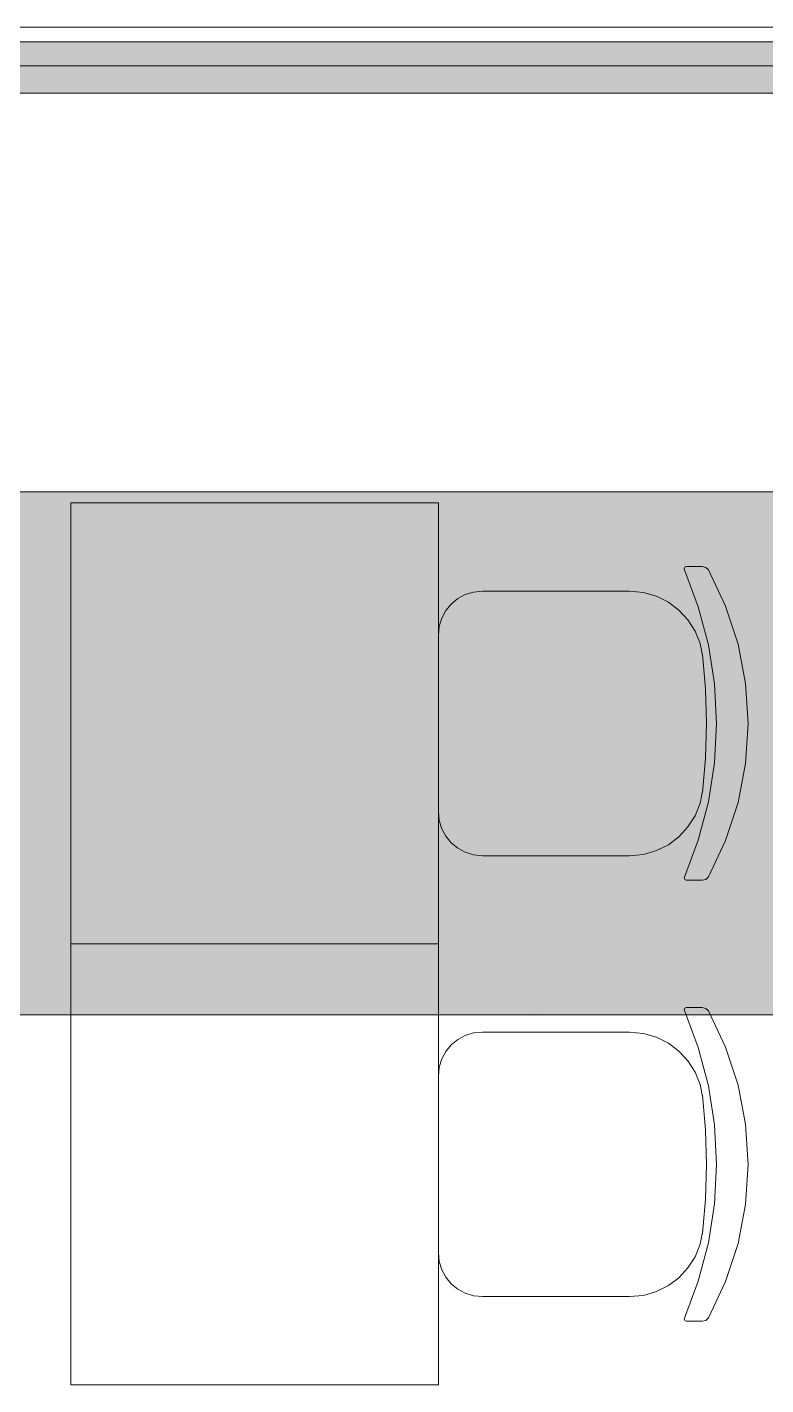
# Model space of a CAD drawing. Header units: millimetres. Extents: x 0 to 1189, y 0 to 841.
# Drawn here: x 518.18 to 528.23, y 352.92 to 371.4 of the extents above; entities that cross this region are included whole.
import ezdxf

# ---------------------------------------------------------------- set-up
doc = ezdxf.new("R2010")
doc.units = ezdxf.units.MM

msp = doc.modelspace()

# ---------------------------------------------------------------- hatches: boundary and pattern name
at = {"true_color": 0xf1d696}
h = msp.add_hatch(color=41, dxfattribs=at)
h.dxf.hatch_style = 2
h.paths.add_polyline_path([(465.358711, 370.498337), (465.358711, 371.198338), (542.546829, 371.198338), (542.546829, 370.498337)])
at = {"true_color": 0xffffff}
h = msp.add_hatch(color=7, dxfattribs=at)
h.dxf.hatch_style = 2
h.paths.add_polyline_path([(504.24177, 365.075328), (535.785819, 365.075328), (535.785819, 357.957318), (504.24177, 357.957318)])
at = {"true_color": 0x0077b0}
h = msp.add_hatch(color=144, dxfattribs=at)
h.paths.add_polyline_path([(519.336212, 361.797379), (519.458719, 361.871104), (519.570478, 361.896047), (519.631663, 361.914374), (519.686234, 361.966602), (519.726817, 362.033024), (519.739701, 362.099445), (519.724888, 362.17758), (519.680721, 362.243312), (519.614989, 362.2861), (519.536854, 362.299536), (519.458306, 362.285067), (519.392987, 362.243312), (519.35075, 362.17758), (519.336212, 362.099445)])
h.paths.add_polyline_path([(519.83892, 361.856359), (519.963908, 361.78036), (520.061611, 361.670048), (520.122452, 361.537343), (520.143191, 361.393889), (520.143191, 360.987093), (520.133726, 360.886659), (520.105502, 360.793409), (520.058778, 360.708117), (519.993812, 360.631559), (519.917253, 360.567023), (519.831961, 360.521247), (519.738711, 360.49397), (519.638278, 360.484935), (519.536639, 360.49397), (519.443217, 360.521247), (519.357752, 360.567023), (519.279988, 360.631559), (519.215453, 360.70928), (519.169676, 360.794443), (519.142399, 360.887047), (519.133365, 360.987093), (519.133365, 362.099445), (519.162855, 362.255921), (519.251876, 362.387179), (519.381549, 362.473582), (519.536854, 362.502935), (519.69333, 362.473238), (519.824589, 362.384423), (519.910992, 362.255577), (519.940344, 362.099445), (519.91485, 361.961986)])
h.paths.add_polyline_path([(519.940344, 360.989849), (519.940344, 361.393889), (519.918846, 361.509369), (519.852701, 361.608312), (519.755204, 361.673976), (519.638278, 361.695404), (519.521351, 361.673976), (519.423855, 361.608312), (519.357709, 361.509369), (519.336212, 361.393889), (519.336212, 360.989849), (519.357709, 360.872302), (519.423855, 360.775426), (519.521351, 360.708384), (519.638278, 360.685578), (519.755204, 360.708384), (519.852701, 360.775426), (519.918846, 360.873335)])
h = msp.add_hatch(color=144, dxfattribs=at)
h.paths.add_polyline_path([(521.052679, 361.695404), (520.935753, 361.673976), (520.838256, 361.608312), (520.772111, 361.510403), (520.750613, 361.393889), (520.750613, 361.291915), (521.354745, 361.291915), (521.354745, 361.393889), (521.333248, 361.510403), (521.267102, 361.608312), (521.169606, 361.673976)])
h.paths.add_polyline_path([(520.750613, 361.089067), (520.750613, 360.888425), (520.765496, 360.811324), (520.810144, 360.744558), (520.875119, 360.700185), (520.951256, 360.685578), (521.456169, 360.685578), (521.532305, 360.660015), (521.557592, 360.583603), (521.532305, 360.508844), (521.456169, 360.484935), (520.951256, 360.484935), (520.794917, 360.513254), (520.666277, 360.600691), (520.577256, 360.730709), (520.547766, 360.888425), (520.547766, 361.391133), (520.556801, 361.492772), (520.584077, 361.586195), (520.629854, 361.671659), (520.694389, 361.749423), (520.772154, 361.813959), (520.857618, 361.859735), (520.95104, 361.887012), (521.052679, 361.896047), (521.24774, 361.86008), (521.410969, 361.752179), (521.475504, 361.674415), (521.521281, 361.588951), (521.548558, 361.495528), (521.557592, 361.393889), (521.557592, 361.089067)])
h = msp.add_hatch(color=144, dxfattribs=at)
h.paths.add_polyline_path([(521.962167, 361.797379), (521.987454, 361.871104), (522.063591, 361.896047), (522.568504, 361.896047), (522.724843, 361.866694), (522.853482, 361.780291), (522.942504, 361.64924), (522.971994, 361.492557), (522.971994, 360.888425), (522.942504, 360.731742), (522.853482, 360.600691), (522.724843, 360.513254), (522.568504, 360.484935), (522.165015, 360.484935), (522.165015, 359.976715), (522.139728, 359.903197), (522.063591, 359.878047), (521.987454, 359.903197), (521.962167, 359.976715)])
h.paths.add_polyline_path([(522.165015, 361.692648), (522.165015, 360.685578), (522.568504, 360.685578), (522.645674, 360.700185), (522.709615, 360.744558), (522.754264, 360.81029), (522.769146, 360.888425), (522.769146, 361.492557), (522.754608, 361.570692), (522.712371, 361.636424), (522.647052, 361.679419), (522.568504, 361.692648)])
h = msp.add_hatch(color=144, dxfattribs=at)
h.dxf.hatch_style = 2
h.paths.add_polyline_path([(524.002749, 361.190491), (524.369859, 360.640378), (524.386395, 360.583603), (524.361108, 360.508844), (524.284971, 360.484935), (524.236396, 360.495615), (524.200635, 360.527379), (523.881482, 361.006936), (523.562328, 360.527379), (523.526568, 360.495615), (523.477992, 360.484935), (523.407437, 360.513047), (523.376569, 360.583603), (523.393105, 360.640378), (523.760214, 361.190491), (523.393105, 361.737848), (523.376569, 361.797379), (523.401856, 361.871104), (523.477992, 361.896047), (523.526568, 361.885367), (523.562328, 361.853603), (523.881482, 361.374046), (524.200635, 361.853603), (524.236396, 361.885367), (524.284971, 361.896047), (524.361108, 361.872138), (524.386395, 361.797379), (524.369859, 361.737848)])
h = msp.add_hatch(color=144, dxfattribs=at)
h.paths.add_polyline_path([(525.597949, 361.692648), (525.19446, 361.692648), (525.115911, 361.678385), (525.050592, 361.636424), (525.008355, 361.570692), (524.993817, 361.492557), (524.993817, 360.888425), (525.0087, 360.811324), (525.053348, 360.744558), (525.118323, 360.700185), (525.19446, 360.685578), (525.397307, 360.685578), (525.474477, 360.700185), (525.538418, 360.744558), (525.583066, 360.81029), (525.597949, 360.888425)])
h.paths.add_polyline_path([(526.001439, 360.583603), (525.976496, 360.508844), (525.902771, 360.484935), (525.773167, 360.510567), (525.671261, 360.589115), (525.546066, 360.510567), (525.397307, 360.484935), (525.19446, 360.484935), (525.038121, 360.513254), (524.909481, 360.600691), (524.82046, 360.730709), (524.79097, 360.888425), (524.79097, 361.492557), (524.82046, 361.64924), (524.909481, 361.780291), (525.038121, 361.866694), (525.19446, 361.896047), (525.699373, 361.896047), (525.775509, 361.871104), (525.800796, 361.797379), (525.800796, 360.787001), (525.826359, 360.710865), (525.902771, 360.685578), (525.976496, 360.660015)])
h = msp.add_hatch(color=144, dxfattribs=at)
h.dxf.hatch_style = 2
h.paths.add_polyline_path([(527.097411, 360.583603), (527.097411, 361.797379), (527.122698, 361.871104), (527.198834, 361.896047), (527.703748, 361.896047), (527.858019, 361.866694), (527.988726, 361.780291), (528.077747, 361.64924), (528.107237, 361.492557), (528.107237, 360.583603), (528.08195, 360.508844), (528.005814, 360.484935), (527.929677, 360.508844), (527.90439, 360.583603), (527.90439, 361.492557), (527.889852, 361.570692), (527.847615, 361.636424), (527.782296, 361.679419), (527.703748, 361.692648), (527.300258, 361.692648), (527.300258, 360.583603), (527.274971, 360.508844), (527.198834, 360.484935), (527.122698, 360.508844)])
h = msp.add_hatch(color=144, dxfattribs=at)
h.paths.add_polyline_path([(522.541481, 359.384485), (522.633327, 359.439606), (522.717319, 359.458348), (522.762863, 359.472197), (522.80386, 359.511264), (522.834314, 359.560874), (522.844098, 359.610483), (522.833005, 359.669463), (522.800001, 359.718521), (522.750736, 359.750905), (522.691963, 359.760965), (522.63319, 359.750078), (522.583925, 359.718521), (522.552368, 359.669463), (522.541481, 359.610483)])
h.paths.add_polyline_path([(522.918512, 359.428582), (523.01215, 359.371462), (523.085531, 359.289124), (523.131213, 359.189355), (523.146716, 359.081316), (523.146716, 358.777045), (523.118466, 358.631456), (523.034819, 358.510257), (522.913207, 358.427231), (522.768031, 358.400014), (522.621752, 358.427231), (522.499038, 358.510257), (522.416493, 358.632283), (522.389346, 358.777045), (522.389346, 359.610483), (522.411394, 359.728236), (522.478091, 359.826559), (522.575312, 359.891603), (522.691963, 359.913651), (522.809234, 359.891327), (522.907488, 359.824355), (522.972532, 359.727961), (522.99458, 359.610483), (522.975563, 359.50775)])
h.paths.add_polyline_path([(522.99458, 358.778699), (522.99458, 359.081316), (522.978319, 359.168408), (522.928986, 359.242271), (522.855536, 359.291812), (522.768031, 359.307866), (522.680525, 359.291812), (522.607076, 359.242271), (522.557742, 359.168408), (522.541481, 359.081316), (522.541481, 358.778699), (522.557742, 358.690436), (522.607076, 358.618295), (522.680525, 358.567653), (522.768031, 358.550496), (522.855536, 358.567653), (522.928986, 358.618295), (522.978319, 358.691263)])
h = msp.add_hatch(color=144, dxfattribs=at)
h.paths.add_polyline_path([(518.764178, 359.307866), (518.676672, 359.291812), (518.603223, 359.242271), (518.553889, 359.169235), (518.537628, 359.081316), (518.537628, 359.005249), (518.990727, 359.005249), (518.990727, 359.081316), (518.974466, 359.169235), (518.925132, 359.242271), (518.851683, 359.291812)])
h.paths.add_polyline_path([(518.537628, 358.853113), (518.537628, 358.702631), (518.54879, 358.644685), (518.582277, 358.594593), (518.631266, 358.561589), (518.68811, 358.550496), (519.066795, 358.550496), (519.123846, 358.53141), (519.142863, 358.473877), (519.123846, 358.417929), (519.066795, 358.400014), (518.68811, 358.400014), (518.570839, 358.421167), (518.474238, 358.486555), (518.407541, 358.584465), (518.385493, 358.702631), (518.385493, 359.079663), (518.41264, 359.225873), (518.495185, 359.348105), (518.617899, 359.431131), (518.764178, 359.458348), (518.910456, 359.431407), (519.033171, 359.350309), (519.115715, 359.227802), (519.142863, 359.081316), (519.142863, 358.853113)])
h = msp.add_hatch(color=144, dxfattribs=at)
h.dxf.hatch_style = 2
h.paths.add_polyline_path([(519.901072, 358.777045), (519.598454, 359.166203), (519.598454, 358.473877), (519.579437, 358.417929), (519.522387, 358.400014), (519.465336, 358.417929), (519.446319, 358.473877), (519.446319, 359.384485), (519.465336, 359.439606), (519.522387, 359.458348), (519.560421, 359.446979), (519.598454, 359.412045), (519.901072, 359.022336), (520.203689, 359.412045), (520.241998, 359.446979), (520.280308, 359.458348), (520.335429, 359.439606), (520.354171, 359.384485), (520.354171, 358.473877), (520.335429, 358.417929), (520.280308, 358.400014), (520.222775, 358.417929), (520.203689, 358.473877), (520.203689, 359.166203)])
h = msp.add_hatch(color=144, dxfattribs=at)
h.paths.add_polyline_path([(521.262733, 358.702631), (521.240684, 358.585291), (521.175641, 358.486555), (521.077387, 358.421167), (520.960116, 358.400014), (520.733566, 358.400014), (520.676515, 358.417929), (520.657498, 358.473877), (520.657498, 359.384485), (520.676515, 359.439606), (520.733566, 359.458348), (520.790617, 359.439606), (520.809634, 359.384485), (520.809634, 359.005249), (520.960116, 359.005249), (521.077387, 358.983269), (521.175641, 358.918708), (521.240684, 358.820178)])
h.paths.add_polyline_path([(521.112251, 358.702631), (521.101158, 358.761405), (521.068154, 358.81067), (521.018889, 358.842227), (520.960116, 358.853113), (520.809634, 358.853113), (520.809634, 358.550496), (520.960116, 358.550496), (521.018889, 358.561589), (521.068154, 358.594593), (521.101158, 358.643858)])
h.paths.add_polyline_path([(521.414868, 359.384485), (521.433954, 359.439606), (521.491487, 359.458348), (521.546609, 359.439606), (521.56535, 359.384485), (521.56535, 358.473877), (521.546609, 358.417929), (521.491487, 358.400014), (521.433954, 358.417929), (521.414868, 358.473877)])
h = msp.add_hatch(color=144, dxfattribs=at)
h.dxf.hatch_style = 2
h.paths.add_polyline_path([(523.968689, 358.473877), (523.968689, 359.384485), (523.987706, 359.439606), (524.044757, 359.458348), (524.423442, 359.458348), (524.539266, 359.436368), (524.637314, 359.371807), (524.704011, 359.27307), (524.726059, 359.15573), (524.726059, 358.473877), (524.707042, 358.417929), (524.649992, 358.400014), (524.592941, 358.417929), (524.573924, 358.473877), (524.573924, 359.15573), (524.563037, 359.214504), (524.53148, 359.263769), (524.482215, 359.295946), (524.423442, 359.306212), (524.120825, 359.306212), (524.120825, 358.473877), (524.101808, 358.417929), (524.044757, 358.400014), (523.987706, 358.417929)])
h = msp.add_hatch(color=144, dxfattribs=at)
h.paths.add_polyline_path([(525.029516, 359.384485), (525.048533, 359.439606), (525.105583, 359.458348), (525.484268, 359.458348), (525.601539, 359.436368), (525.69814, 359.371807), (525.764837, 359.27307), (525.786885, 359.15573), (525.786885, 358.702631), (525.764837, 358.585291), (525.69814, 358.486555), (525.601539, 358.421167), (525.484268, 358.400014), (525.181651, 358.400014), (525.181651, 358.019124), (525.162634, 357.963521), (525.105583, 357.94471), (525.048533, 357.963521), (525.029516, 358.019124)])
h.paths.add_polyline_path([(525.181651, 359.306212), (525.181651, 358.550496), (525.484268, 358.550496), (525.541939, 358.561589), (525.590102, 358.594593), (525.623588, 358.643858), (525.63475, 358.702631), (525.63475, 359.15573), (525.623864, 359.214504), (525.592306, 359.263769), (525.543042, 359.295946), (525.484268, 359.306212)])
h = msp.add_hatch(color=144, dxfattribs=at)
h.dxf.hatch_style = 2
h.paths.add_polyline_path([(526.847712, 359.384485), (526.847712, 358.473877), (526.828695, 358.417929), (526.771644, 358.400014), (526.392959, 358.400014), (526.275688, 358.421167), (526.179088, 358.486555), (526.112391, 358.584465), (526.090342, 358.702631), (526.090342, 359.384485), (526.109359, 359.439606), (526.16641, 359.458348), (526.22346, 359.439606), (526.242477, 359.384485), (526.242477, 358.702631), (526.253639, 358.644685), (526.287126, 358.594593), (526.336115, 358.561589), (526.392959, 358.550496), (526.695576, 358.550496), (526.695576, 359.384485), (526.714593, 359.439606), (526.771644, 359.458348), (526.828695, 359.439606)])
h = msp.add_hatch(color=144, dxfattribs=at)
h.dxf.hatch_style = 2
h.paths.add_polyline_path([(527.605921, 358.777045), (527.303304, 359.166203), (527.303304, 358.473877), (527.284287, 358.417929), (527.227236, 358.400014), (527.170185, 358.417929), (527.151168, 358.473877), (527.151168, 359.384485), (527.170185, 359.439606), (527.227236, 359.458348), (527.26527, 359.446979), (527.303304, 359.412045), (527.605921, 359.022336), (527.908538, 359.412045), (527.946847, 359.446979), (527.985157, 359.458348), (528.040278, 359.439606), (528.05902, 359.384485), (528.05902, 358.473877), (528.040278, 358.417929), (527.985157, 358.400014), (527.927624, 358.417929), (527.908538, 358.473877), (527.908538, 359.166203)])

# ---------------------------------------------------------------- linework, layer by layer
at = {"color": 7, "lineweight": 0}
for points in [[(557.316851, 371.398338), (486.516743, 371.398338)], [(542.546829, 371.198338), (464.65871, 371.198338)], [(486.516743, 371.198338), (547.676837, 371.198338)], [(202.529309, 370.871337), (863.72632, 370.871337)], [(465.358711, 370.498337), (541.846828, 370.498337)]]:
    msp.add_lwpolyline(points, dxfattribs=at)
at = {"color": 144, "lineweight": 0, "true_color": 0x0077b0}
for points in [[(504.24177, 365.075328), (535.785819, 365.075328)], [(535.785819, 357.957318), (504.24177, 357.957318)]]:
    msp.add_lwpolyline(points, dxfattribs=at)
at = {"color": 253, "lineweight": 0, "true_color": 0x999999}
for points in [[(518.778793, 358.924319), (518.778793, 364.924328)], [(518.778793, 364.924328), (523.7788, 364.924328)], [(523.7788, 364.924328), (523.7788, 358.924319)], [(527.125805, 364.016327), (527.122805, 364.029327), (527.13143, 364.050702), (527.152805, 364.059327)], [(527.125805, 364.016327), (527.122805, 364.029327), (527.13143, 364.050702), (527.152805, 364.059327)], [(527.125805, 364.016327), (527.316165, 363.512685), (527.453181, 362.9932), (527.536009, 362.462278), (527.563806, 361.924324), (527.536009, 361.38651), (527.453181, 360.855822), (527.316165, 360.336384), (527.125805, 359.83232)], [(527.125805, 364.016327), (527.316165, 363.512685), (527.453181, 362.9932), (527.536009, 362.462278), (527.563806, 361.924324), (527.536009, 361.38651), (527.453181, 360.855822), (527.316165, 360.336384), (527.125805, 359.83232)], [(527.368806, 364.059327), (527.152805, 364.059327)], [(527.368806, 364.059327), (527.152805, 364.059327)], [(527.368806, 364.059327), (527.417681, 364.046702), (527.453806, 364.012327)], [(527.368806, 364.059327), (527.417681, 364.046702), (527.453806, 364.012327)], [(527.453806, 364.012327), (527.687525, 363.519295), (527.856556, 363.002825), (527.959213, 362.469106), (527.993807, 361.924324), (527.959213, 361.379963), (527.856556, 360.846197), (527.687525, 360.329493), (527.453806, 359.83632)], [(527.453806, 364.012327), (527.687525, 363.519295), (527.856556, 363.002825), (527.959213, 362.469106), (527.993807, 361.924324), (527.959213, 361.379963), (527.856556, 360.846197), (527.687525, 360.329493), (527.453806, 359.83632)], [(523.7788, 363.124325), (523.791005, 363.245427), (523.826003, 363.358138), (523.881369, 363.460068), (523.954675, 363.548826), (524.043498, 363.622022), (524.14541, 363.677264), (524.257986, 363.712162), (524.378801, 363.724326)], [(523.7788, 363.124325), (523.791005, 363.245427), (523.826003, 363.358138), (523.881369, 363.460068), (523.954675, 363.548826), (524.043498, 363.622022), (524.14541, 363.677264), (524.257986, 363.712162), (524.378801, 363.724326)], [(524.378801, 363.724326), (526.381804, 363.724326)], [(524.378801, 363.724326), (526.381804, 363.724326)], [(526.381804, 363.724326), (526.570041, 363.706613), (526.746945, 363.655561), (526.909061, 363.574297), (527.05293, 363.465951), (527.175096, 363.333652), (527.272102, 363.180529), (527.340491, 363.00971), (527.376806, 362.824325)], [(526.381804, 363.724326), (526.570041, 363.706613), (526.746945, 363.655561), (526.909061, 363.574297), (527.05293, 363.465951), (527.175096, 363.333652), (527.272102, 363.180529), (527.340491, 363.00971), (527.376806, 362.824325)], [(523.7788, 360.723322), (523.7788, 363.124325)], [(523.7788, 360.723322), (523.7788, 363.124325)], [(527.371806, 362.865325), (527.413681, 362.395949), (527.427806, 361.924324), (527.413681, 361.453073), (527.371806, 360.983322)], [(527.371806, 362.865325), (527.413681, 362.395949), (527.427806, 361.924324), (527.413681, 361.453073), (527.371806, 360.983322)], [(527.376806, 361.024322), (527.340491, 360.838937), (527.272102, 360.668119), (527.175096, 360.514995), (527.05293, 360.382696), (526.909061, 360.27435), (526.746945, 360.193087), (526.570041, 360.142034), (526.381804, 360.124321)], [(527.376806, 361.024322), (527.340491, 360.838937), (527.272102, 360.668119), (527.175096, 360.514995), (527.05293, 360.382696), (526.909061, 360.27435), (526.746945, 360.193087), (526.570041, 360.142034), (526.381804, 360.124321)], [(524.378801, 360.124321), (524.257986, 360.136526), (524.14541, 360.171524), (524.043498, 360.226889), (523.954675, 360.300196), (523.881369, 360.389019), (523.826003, 360.490931), (523.791005, 360.603507), (523.7788, 360.724322)], [(524.378801, 360.124321), (524.257986, 360.136526), (524.14541, 360.171524), (524.043498, 360.226889), (523.954675, 360.300196), (523.881369, 360.389019), (523.826003, 360.490931), (523.791005, 360.603507), (523.7788, 360.724322)], [(524.378801, 360.124321), (526.381804, 360.124321)], [(524.378801, 360.124321), (526.381804, 360.124321)], [(527.152805, 359.78932), (527.13143, 359.79832), (527.122805, 359.81932), (527.125805, 359.83232)], [(527.152805, 359.78932), (527.13143, 359.79832), (527.122805, 359.81932), (527.125805, 359.83232)], [(527.368806, 359.78932), (527.152805, 359.78932)], [(527.368806, 359.78932), (527.152805, 359.78932)], [(527.453806, 359.83632), (527.417681, 359.801945), (527.368806, 359.78932)], [(527.453806, 359.83632), (527.417681, 359.801945), (527.368806, 359.78932)], [(518.778793, 352.92431), (518.778793, 358.924319)], [(518.778793, 358.924319), (523.7788, 358.924319)], [(523.7788, 358.924319), (518.778793, 358.924319)], [(523.7788, 358.924319), (523.7788, 352.92431)], [(527.125805, 358.016318), (527.122805, 358.029318), (527.13143, 358.050693), (527.152805, 358.059318)], [(527.125805, 358.016318), (527.122805, 358.029318), (527.13143, 358.050693), (527.152805, 358.059318)], [(527.368806, 358.059318), (527.152805, 358.059318)], [(527.368806, 358.059318), (527.152805, 358.059318)], [(527.368806, 358.059318), (527.417681, 358.046693), (527.453806, 358.012318)], [(527.368806, 358.059318), (527.417681, 358.046693), (527.453806, 358.012318)], [(527.125805, 358.016318), (527.316165, 357.512676), (527.453181, 356.993191), (527.536009, 356.462268), (527.563806, 355.924314), (527.536009, 355.386501), (527.453181, 354.855813), (527.316165, 354.336375), (527.125805, 353.832311)], [(527.125805, 358.016318), (527.316165, 357.512676), (527.453181, 356.993191), (527.536009, 356.462268), (527.563806, 355.924314), (527.536009, 355.386501), (527.453181, 354.855813), (527.316165, 354.336375), (527.125805, 353.832311)], [(527.453806, 358.012318), (527.687525, 357.519286), (527.856556, 357.002816), (527.959213, 356.469097), (527.993807, 355.924314), (527.959213, 355.379954), (527.856556, 354.846188), (527.687525, 354.329484), (527.453806, 353.836311)], [(527.453806, 358.012318), (527.687525, 357.519286), (527.856556, 357.002816), (527.959213, 356.469097), (527.993807, 355.924314), (527.959213, 355.379954), (527.856556, 354.846188), (527.687525, 354.329484), (527.453806, 353.836311)], [(523.7788, 357.124316), (523.791005, 357.245418), (523.826003, 357.358129), (523.881369, 357.460059), (523.954675, 357.548817), (524.043498, 357.622012), (524.14541, 357.677255), (524.257986, 357.712153), (524.378801, 357.724317)], [(523.7788, 357.124316), (523.791005, 357.245418), (523.826003, 357.358129), (523.881369, 357.460059), (523.954675, 357.548817), (524.043498, 357.622012), (524.14541, 357.677255), (524.257986, 357.712153), (524.378801, 357.724317)], [(524.378801, 357.724317), (526.381804, 357.724317)], [(524.378801, 357.724317), (526.381804, 357.724317)], [(526.381804, 357.724317), (526.570041, 357.706604), (526.746945, 357.655551), (526.909061, 357.574288), (527.05293, 357.465942), (527.175096, 357.333643), (527.272102, 357.18052), (527.340491, 357.009701), (527.376806, 356.824316)], [(526.381804, 357.724317), (526.570041, 357.706604), (526.746945, 357.655551), (526.909061, 357.574288), (527.05293, 357.465942), (527.175096, 357.333643), (527.272102, 357.18052), (527.340491, 357.009701), (527.376806, 356.824316)], [(523.7788, 354.723313), (523.7788, 357.124316)], [(523.7788, 354.723313), (523.7788, 357.124316)], [(527.371806, 356.865316), (527.413681, 356.39594), (527.427806, 355.924314), (527.413681, 355.453064), (527.371806, 354.983313)], [(527.371806, 356.865316), (527.413681, 356.39594), (527.427806, 355.924314), (527.413681, 355.453064), (527.371806, 354.983313)], [(527.376806, 355.024313), (527.340491, 354.838928), (527.272102, 354.668109), (527.175096, 354.514986), (527.05293, 354.382687), (526.909061, 354.274341), (526.746945, 354.193077), (526.570041, 354.142025), (526.381804, 354.124312)], [(527.376806, 355.024313), (527.340491, 354.838928), (527.272102, 354.668109), (527.175096, 354.514986), (527.05293, 354.382687), (526.909061, 354.274341), (526.746945, 354.193077), (526.570041, 354.142025), (526.381804, 354.124312)], [(524.378801, 354.124312), (524.257986, 354.136517), (524.14541, 354.171515), (524.043498, 354.22688), (523.954675, 354.300187), (523.881369, 354.389009), (523.826003, 354.490922), (523.791005, 354.603498), (523.7788, 354.724313)], [(524.378801, 354.124312), (524.257986, 354.136517), (524.14541, 354.171515), (524.043498, 354.22688), (523.954675, 354.300187), (523.881369, 354.389009), (523.826003, 354.490922), (523.791005, 354.603498), (523.7788, 354.724313)], [(524.378801, 354.124312), (526.381804, 354.124312)], [(524.378801, 354.124312), (526.381804, 354.124312)], [(527.152805, 353.789311), (527.13143, 353.798311), (527.122805, 353.819311), (527.125805, 353.832311)], [(527.152805, 353.789311), (527.13143, 353.798311), (527.122805, 353.819311), (527.125805, 353.832311)], [(527.368806, 353.789311), (527.152805, 353.789311)], [(527.368806, 353.789311), (527.152805, 353.789311)], [(527.453806, 353.836311), (527.417681, 353.801936), (527.368806, 353.789311)], [(527.453806, 353.836311), (527.417681, 353.801936), (527.368806, 353.789311)], [(523.7788, 352.92431), (518.778793, 352.92431)]]:
    msp.add_lwpolyline(points, dxfattribs=at)

doc.saveas('drawing.dxf')
